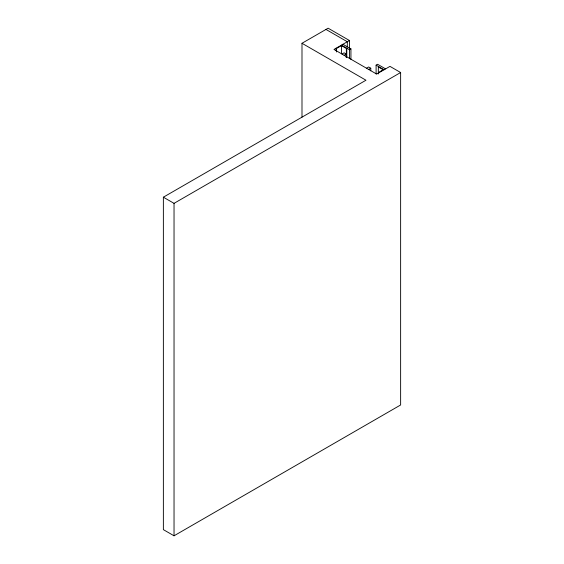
<?xml version="1.0" encoding="UTF-8"?>
<svg xmlns="http://www.w3.org/2000/svg" width="564" height="564" viewBox="0 0 564 564"><rect width="100%" height="100%" fill="white"/><g stroke="black" fill="none" stroke-linecap="round" stroke-linejoin="round"><path stroke-width="0.85" d="M301.994 117.164L301.994 43.28L328.121 28.2L349.447 40.509L349.447 48.426M349.447 40.509L333.987 49.442L376.639 74.067L389.964 66.369L400.63 72.523L400.63 404.973L174.036 535.8L163.37 529.645L163.37 197.196L365.973 80.222L301.994 43.28M336.116 50.845L336.116 48.208L336.546 48.455L341.446 45.621L346.352 48.455L346.782 48.208L346.782 57.006M341.981 54.059L344.111 52.826L346.247 54.059L346.247 57.577M341.446 45.127L349.447 49.745L350.935 48.885L350.935 59.439M344.111 55.286L346.247 54.059M366.508 68.216L368.637 66.982L370.774 68.216L370.774 70.852M368.637 69.45L370.774 68.216M376.103 73.933L376.103 65.135L377.598 64.275L385.593 68.893M378.345 73.962L378.345 66.926L378.768 66.679M163.37 197.196L174.036 203.35L400.63 72.523M325.985 29.434L347.311 41.743L347.311 47.023M342.94 44.267L350.935 48.885M376.103 65.135L384.098 69.753M378.345 66.926L383.245 69.753L378.345 72.587L378.768 72.834M349.447 49.745L349.447 58.543M346.352 48.455L346.352 57.253M341.446 45.621L341.446 53.538M336.546 48.455L336.546 51.973M174.036 203.35L174.036 535.8"/></g></svg>
